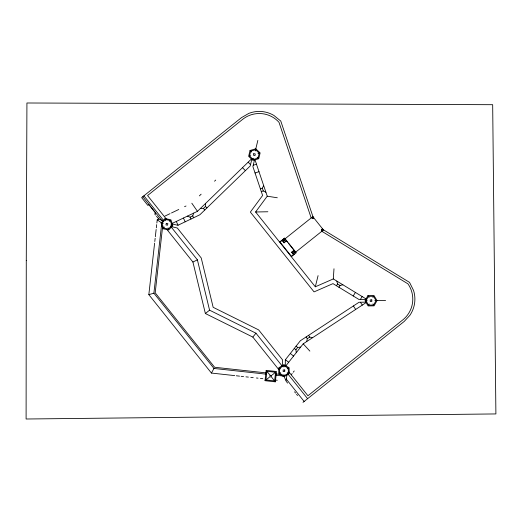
<?xml version="1.0" encoding="UTF-8"?>
<svg xmlns="http://www.w3.org/2000/svg" width="522" height="522" viewBox="0 0 522 522"><rect width="100%" height="100%" fill="white"/><g stroke="black" fill="none" stroke-linecap="round" stroke-linejoin="round"><path stroke-width="0.78" d="M200.441 208.415L203.384 208.467L205.479 206.438L205.524 203.495M286.147 380.492L286.969 374.607M366.105 298.969L333.297 278.937L333.989 268.771M234.724 375.612L211.43 373.06L148.835 294.649L154.61 243.135M154.793 241.523L155.151 238.306M155.334 236.694L156.143 229.452M156.326 227.84L156.685 224.623M156.868 223.011L157.226 219.788L158.766 219.051L163.366 220.943M266.272 374.17L213.968 368.447L153.892 293.188L161.676 223.821M162.596 226.809L155.191 292.816L214.62 367.26L266.018 372.884M265.939 379.951L266.912 371.286L275.577 372.258L274.605 380.923L265.939 379.951L269.372 377.21M284.059 242.841L282.624 241.04L284.425 239.598L285.867 241.399L284.059 242.841L284.17 241.869M284.32 240.57L284.425 239.598M280.02 242.077L284.588 238.136L279.877 241.901L291.544 256.517L296.261 252.752L284.588 238.136M292.992 254.031L293.103 253.059L293.827 252.485L294.799 252.589L293.357 250.788L291.557 252.224L292.992 254.031L294.799 252.589M293.253 251.761L293.357 250.788M312.606 218.535L312.802 216.78L313.585 217.752L312.606 218.535L311.83 217.557L312.802 216.78M322.537 228.975L322.342 230.731L321.565 229.752L322.537 228.975L323.32 229.948L321.565 229.752M306.688 341.564L307.288 338.68L309.722 337.088L312.606 337.682M249.555 156.045L250.723 151.152L255.545 149.71L259.206 153.168L258.038 158.068L253.216 159.51L249.555 156.045L250.782 155.68M253.216 159.51L253.509 158.264M255.251 150.956L255.728 148.946M251.865 159.164L250.208 165.983L199.867 214.77L177.917 225.289L172.123 223.964M255.604 149.657L257.848 140.411M254.56 159.81L252.902 166.635L262.612 195.469L250.358 212.089L314.055 291.889L332.977 283.622L358.986 299.491L365.987 299.38M333.297 278.937L315.314 286.793L318.081 275.629M187.326 216.167L190.099 217.145L192.729 215.886L193.701 213.113M265.913 192.253L263.284 190.941L262.351 188.181L263.662 185.545M211.43 373.06L213.968 368.447M365.987 300.763L368.447 296.372L373.484 296.3L376.062 300.626L373.602 305.018L368.571 305.089L365.987 300.763L367.273 300.75M368.571 305.089L369.191 303.974M372.858 297.416L373.484 296.3M336.455 285.743L337.538 283.968L336.847 281.11M338.941 287.263L340.024 285.482L342.889 284.79M353.231 295.981L355.397 292.431M360.363 299.471L362.151 296.548M315.314 286.793L255.597 211.991L267.244 196.194L254.99 159.791M296.255 352.67L295.909 349.747L297.71 347.456L300.633 347.11M285.815 365.915L303.21 343.841L366.163 302.564M291.211 374.796L292.216 373.517M293.227 372.238L294.238 370.959M166.877 229.412L192.918 262.037L205.374 313.526L252.824 337.082L255.956 333.206L282.063 365.902M161.99 223.233L165.357 219.481L170.283 220.519L171.849 225.308L168.482 229.054L163.556 228.016L161.99 223.233L163.242 223.494M163.556 228.016L164.41 227.063M169.428 221.478L170.283 220.519M199.391 195.88L201.14 194.184M214.535 181.206L215.703 180.077M172.097 223.462L197.453 211.312L252.048 158.407M303.001 402.377L404.178 321.461L409.94 315.249A28.671 28.671 0 0 0 413.522 290.369L409.542 282.382L323.275 229.726M284.829 238.978L312.822 216.637L323.464 229.967L295.472 252.315M313.729 217.772L312.593 218.679L311.686 217.543M205.374 313.526L209.57 310.179L197.394 259.845L170.779 226.502M322.557 228.825L321.415 229.739L322.328 230.874M291.4 256.335L294.238 254.077M265.065 380.649L265.417 380.368M272.145 374.998L275.577 372.258M279.59 368.245L283.948 365.72L288.314 368.232L288.32 373.269L283.968 375.794L279.596 373.282L279.59 368.245L280.699 368.884M279.596 373.282L280.705 372.643M287.204 368.878L288.314 368.232M192.918 262.037L197.394 259.845M164.965 216.082L170.042 213.648M171.497 212.956L178.752 209.479M184.56 206.692L186.015 206.001M253.235 165.272L256.472 164.182M255.049 173.004L258.99 171.673M260.38 188.847L262.351 188.181M261.307 191.607L263.284 190.941M257.979 153.54L259.206 153.168M148.835 294.649L153.892 293.188M255.597 211.991L267.871 211.756M376.891 300.594L385.601 300.45M366.033 302.153L359.032 302.264L300.359 340.736L285.312 359.828L285.332 366.522M374.783 300.646L376.062 300.626M275.655 373.941L280.471 374.47M275.929 375.227L283.172 376.016M236.329 375.788L239.539 376.14M241.151 376.316L243.559 376.577M245.966 376.845L248.381 377.106M250.788 377.373L253.196 377.634M256.413 377.987L258.018 378.163M260.426 378.424L262.834 378.691M275.688 380.094L277.293 380.27M311.83 217.557L313.585 217.752M282.624 241.04L283.596 241.144M284.895 241.294L285.867 241.399M291.557 252.224L292.529 252.335M267.244 196.194L277.312 197.773M170.596 225.047L171.849 225.308M171.503 226.665L177.291 227.99L201.224 257.966L213.159 307.314L258.631 329.884L282.539 359.834L282.559 366.529M209.57 310.179L255.956 333.206M287.211 372.63L288.32 373.269M321.878 231.311L407.95 283.851A26.57 26.57 0 0 1 402.756 319.934L307.947 395.761L288.999 372.023M337.538 283.968L340.024 285.482M157.226 219.788L161.768 223.018M296.078 346.171L297.71 347.456M294.271 348.461L295.909 349.747M290.31 353.485L293.579 356.063M285.417 359.697L288.686 362.275M250.723 151.152L251.65 152.032M257.111 157.187L258.038 158.068M248.165 162.172L250.54 164.626M242.489 167.673L245.386 170.661M205.479 206.438L206.927 207.932M203.384 208.467L204.833 209.961M303.21 343.841L309.872 351.117M284.555 238.463L285.541 239.702M286.532 240.942L287.524 242.182M288.516 243.422L295.439 252.1M166.446 219.201L147.563 195.541L242.645 119.355A26.57 26.57 0 0 1 278.989 122.292L311.158 217.883M287.726 373.772L307.615 398.684M143.915 195.802L163.601 220.46M142.787 196.709L161.898 220.656M155.569 215.044L154.656 213.903L155.621 213.133L148.874 204.676L147.909 205.446L141.658 197.616L241.471 117.633L248.811 113.391A28.671 28.671 0 0 1 273.861 115.414L280.771 121.058L313.011 216.871M156.483 216.193L158.766 219.051M252.824 337.082L278.872 369.713M286.187 378.992L304.137 401.47M286.128 381.243L287.622 383.102M294.565 391.807L295.563 393.053M296.555 394.293L297.547 395.539M266.912 371.286L269.652 374.718M271.864 377.491L274.605 380.923M275.022 381.445L275.303 381.797M191.822 203.221L197.453 211.312M360.408 302.245L362.288 305.109M353.394 305.964L355.678 309.442M308.58 335.346L309.722 337.088M306.146 336.944L307.288 338.68M368.447 296.372L369.1 297.468M372.949 303.921L373.602 305.018M192.729 215.886L193.623 217.765M190.099 217.145L191 219.025M183.411 218.046L185.206 221.798M176.279 221.458L178.074 225.21M283.975 376.108L285.821 380.505M165.357 219.481L165.755 220.702M168.084 227.84L168.482 229.054M283.948 365.72L283.948 367.005M283.961 374.515L283.968 375.794M26.276 260.334L26.1 419.009L495.9 413.933L492.677 104.7L26.929 102.991L26.276 260.334M266.174 370.366L265.019 380.688L275.342 381.843L276.497 371.52L266.174 370.366M270.057 375.227L269.881 376.806L271.46 376.982L271.636 375.403L270.057 375.227M166.303 223.331L165.976 224.884L167.529 225.21L167.862 223.657L166.303 223.331M250.025 150.493L248.635 156.319L252.987 160.443L258.736 158.727L260.126 152.894L255.767 148.777L250.025 150.493M253.79 153.651L253.424 155.197L254.971 155.569L255.336 154.023L253.79 153.651M367.958 295.543L365.028 300.776L368.101 305.931L374.098 305.846L377.021 300.613L373.948 295.459L367.958 295.543M165.056 218.568L161.05 223.031L162.916 228.734L168.782 229.967L172.789 225.504L170.922 219.808L165.056 218.568M283.948 364.761L278.761 367.769L278.768 373.765L283.968 376.753L289.155 373.745L289.142 367.749L283.948 364.761M371.808 299.889L370.222 299.915L370.242 301.501L371.834 301.481L371.808 299.889M284.751 369.961L283.159 369.967L283.165 371.553L284.751 371.553L284.751 369.961"/></g></svg>
